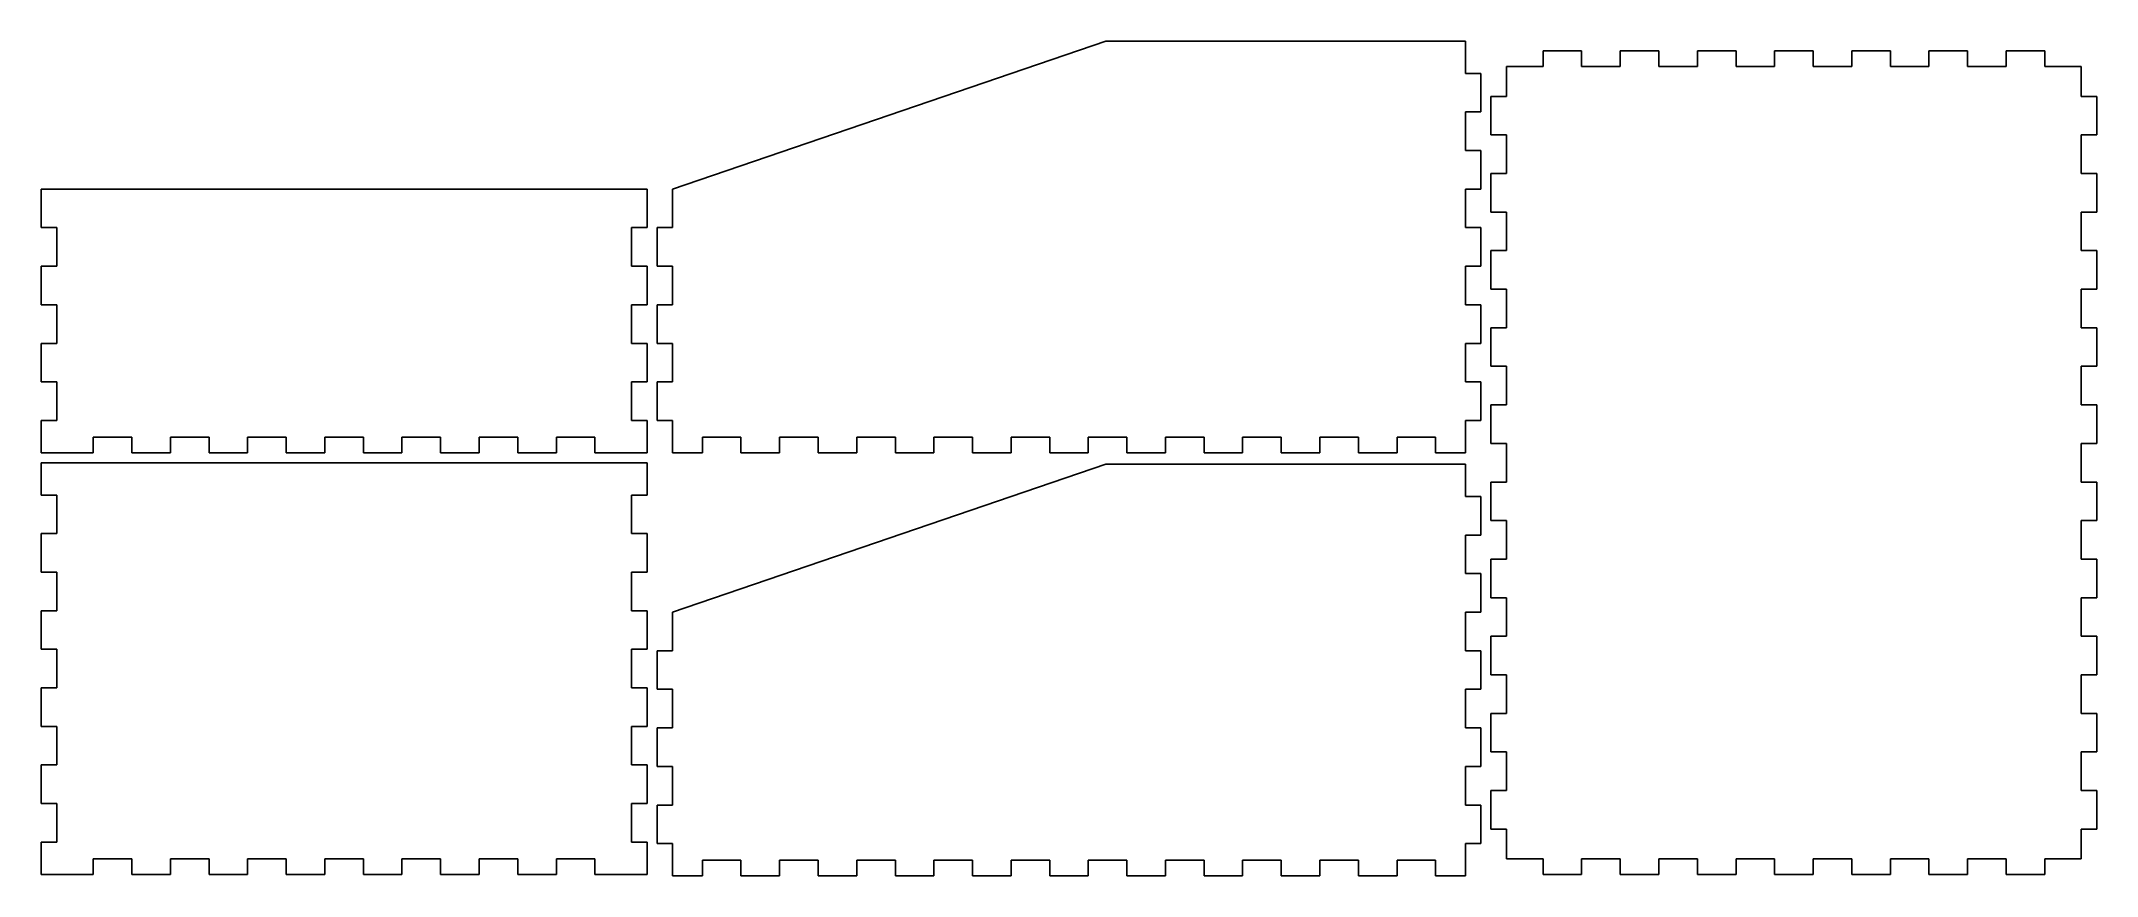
# Model space of a CAD drawing. Header units: inches. Extents: x 0 to 25.9, y 0.1 to 10.6.
import ezdxf

# ---------------------------------------------------------------- set-up
doc = ezdxf.new("R2010")
doc.units = ezdxf.units.IN
doc.header["$MEASUREMENT"] = 0
doc.layers.get('0').update_dxf_attribs({"linetype": 'CONTINUOUS'})
for name, color, linetype in [('back_outsideCutPath', 7, 'CONTINUOUS'), ('bottom_outsideCutPath', 7, 'CONTINUOUS'), ('front_outsideCutPath', 7, 'CONTINUOUS'), ('right_outsideCutPath', 7, 'CONTINUOUS')]:
    doc.layers.add(name, color=color, linetype=linetype)

msp = doc.modelspace()

# ---------------------------------------------------------------- linework, layer by layer
at = {"linetype": 'Continuous'}
for p, q in [((7.966, 8.775), (13.432, 10.644)), ((7.966, 3.436), (13.432, 5.304))]:
    msp.add_line(p, q, dxfattribs=at)
at = {"layer": 'back_outsideCutPath'}
for p, q in [((0, 8.775), (0, 8.289)), ((7.644, 8.775), (0, 8.775)), ((7.644, 8.289), (7.644, 8.775)), ((0, 8.289), (0.197, 8.289)), ((0.197, 8.289), (0.197, 7.802)), ((7.447, 7.802), (7.447, 8.289)), ((7.447, 8.289), (7.644, 8.289)), ((0.197, 7.802), (0, 7.802)), ((0, 7.802), (0, 7.315)), ((7.644, 7.802), (7.447, 7.802)), ((7.644, 7.315), (7.644, 7.802)), ((0, 7.315), (0.197, 7.315)), ((0.197, 7.315), (0.197, 6.828)), ((7.447, 6.828), (7.447, 7.315)), ((7.447, 7.315), (7.644, 7.315)), ((0.197, 6.828), (0, 6.828)), ((0, 6.828), (0, 6.342)), ((7.644, 6.828), (7.447, 6.828)), ((7.644, 6.342), (7.644, 6.828)), ((0, 6.342), (0.197, 6.342)), ((0.197, 6.342), (0.197, 5.855)), ((7.447, 5.855), (7.447, 6.342)), ((7.447, 6.342), (7.644, 6.342)), ((0.197, 5.855), (0, 5.855)), ((0, 5.855), (0, 5.447)), ((7.644, 5.855), (7.447, 5.855)), ((7.644, 5.447), (7.644, 5.855)), ((0, 5.447), (0.658, 5.447)), ((0.658, 5.447), (0.658, 5.644)), ((0.658, 5.644), (1.145, 5.644)), ((1.145, 5.644), (1.145, 5.447)), ((1.145, 5.447), (1.631, 5.447)), ((1.631, 5.447), (1.631, 5.644)), ((1.631, 5.644), (2.118, 5.644)), ((2.118, 5.644), (2.118, 5.447)), ((2.118, 5.447), (2.605, 5.447)), ((2.605, 5.447), (2.605, 5.644)), ((2.605, 5.644), (3.092, 5.644)), ((3.092, 5.644), (3.092, 5.447)), ((3.092, 5.447), (3.578, 5.447)), ((3.578, 5.447), (3.578, 5.644)), ((3.578, 5.644), (4.065, 5.644)), ((4.065, 5.644), (4.065, 5.447)), ((4.065, 5.447), (4.552, 5.447)), ((4.552, 5.447), (4.552, 5.644)), ((4.552, 5.644), (5.039, 5.644)), ((5.039, 5.644), (5.039, 5.447)), ((5.039, 5.447), (5.525, 5.447)), ((5.525, 5.447), (5.525, 5.644)), ((5.525, 5.644), (6.012, 5.644)), ((6.012, 5.644), (6.012, 5.447)), ((6.012, 5.447), (6.499, 5.447)), ((6.499, 5.447), (6.499, 5.644)), ((6.499, 5.644), (6.986, 5.644)), ((6.986, 5.644), (6.986, 5.447)), ((6.986, 5.447), (7.472, 5.447)), ((7.472, 5.447), (7.644, 5.447))]:
    msp.add_line(p, q, dxfattribs=at)
at = {"layer": 'bottom_outsideCutPath'}
for p, q in [((19.432, 10.519), (18.945, 10.519)), ((18.945, 10.519), (18.945, 10.322)), ((19.432, 10.322), (19.432, 10.519)), ((20.406, 10.519), (19.919, 10.519)), ((19.919, 10.519), (19.919, 10.322)), ((20.406, 10.322), (20.406, 10.519)), ((21.379, 10.519), (20.892, 10.519)), ((20.892, 10.519), (20.892, 10.322)), ((21.379, 10.322), (21.379, 10.519)), ((22.353, 10.519), (21.866, 10.519)), ((21.866, 10.519), (21.866, 10.322)), ((22.353, 10.322), (22.353, 10.519)), ((23.326, 10.519), (22.839, 10.519)), ((22.839, 10.519), (22.839, 10.322)), ((23.326, 10.322), (23.326, 10.519)), ((24.3, 10.519), (23.813, 10.519)), ((23.813, 10.519), (23.813, 10.322)), ((24.3, 10.322), (24.3, 10.519)), ((25.273, 10.519), (24.786, 10.519)), ((24.786, 10.519), (24.786, 10.322)), ((25.273, 10.322), (25.273, 10.519)), ((18.484, 10.322), (18.484, 9.946)), ((18.945, 10.322), (18.484, 10.322)), ((19.919, 10.322), (19.432, 10.322)), ((20.892, 10.322), (20.406, 10.322)), ((21.866, 10.322), (21.379, 10.322)), ((22.839, 10.322), (22.353, 10.322)), ((23.813, 10.322), (23.326, 10.322)), ((24.786, 10.322), (24.3, 10.322)), ((25.734, 10.322), (25.273, 10.322)), ((25.734, 9.946), (25.734, 10.322)), ((18.484, 9.946), (18.287, 9.946)), ((18.287, 9.946), (18.287, 9.459)), ((25.931, 9.946), (25.734, 9.946)), ((25.931, 9.459), (25.931, 9.946)), ((18.287, 9.459), (18.484, 9.459)), ((18.484, 9.459), (18.484, 8.972)), ((25.734, 8.972), (25.734, 9.459)), ((25.734, 9.459), (25.931, 9.459)), ((18.484, 8.972), (18.287, 8.972)), ((18.287, 8.972), (18.287, 8.486)), ((25.931, 8.972), (25.734, 8.972)), ((25.931, 8.486), (25.931, 8.972)), ((18.287, 8.486), (18.484, 8.486)), ((18.484, 8.486), (18.484, 7.999)), ((25.734, 7.999), (25.734, 8.486)), ((25.734, 8.486), (25.931, 8.486)), ((18.484, 7.999), (18.287, 7.999)), ((18.287, 7.999), (18.287, 7.512)), ((25.931, 7.999), (25.734, 7.999)), ((25.931, 7.512), (25.931, 7.999)), ((18.287, 7.512), (18.484, 7.512)), ((18.484, 7.512), (18.484, 7.025)), ((25.734, 7.025), (25.734, 7.512)), ((25.734, 7.512), (25.931, 7.512)), ((18.484, 7.025), (18.287, 7.025)), ((18.287, 7.025), (18.287, 6.539)), ((25.931, 7.025), (25.734, 7.025)), ((25.931, 6.539), (25.931, 7.025)), ((18.287, 6.539), (18.484, 6.539)), ((18.484, 6.539), (18.484, 6.052)), ((25.734, 6.052), (25.734, 6.539)), ((25.734, 6.539), (25.931, 6.539)), ((18.484, 6.052), (18.287, 6.052)), ((18.287, 6.052), (18.287, 5.565)), ((25.931, 6.052), (25.734, 6.052)), ((25.931, 5.565), (25.931, 6.052)), ((18.287, 5.565), (18.484, 5.565)), ((18.484, 5.565), (18.484, 5.078)), ((25.734, 5.078), (25.734, 5.565)), ((25.734, 5.565), (25.931, 5.565)), ((18.484, 5.078), (18.287, 5.078)), ((18.287, 5.078), (18.287, 4.592)), ((25.931, 5.078), (25.734, 5.078)), ((25.931, 4.592), (25.931, 5.078)), ((18.287, 4.592), (18.484, 4.592)), ((18.484, 4.592), (18.484, 4.105)), ((25.734, 4.105), (25.734, 4.592)), ((25.734, 4.592), (25.931, 4.592)), ((18.484, 4.105), (18.287, 4.105)), ((18.287, 4.105), (18.287, 3.618)), ((25.931, 4.105), (25.734, 4.105)), ((25.931, 3.618), (25.931, 4.105)), ((18.287, 3.618), (18.484, 3.618)), ((18.484, 3.618), (18.484, 3.131)), ((25.734, 3.131), (25.734, 3.618)), ((25.734, 3.618), (25.931, 3.618)), ((18.484, 3.131), (18.287, 3.131)), ((18.287, 3.131), (18.287, 2.645)), ((25.931, 3.131), (25.734, 3.131)), ((25.931, 2.645), (25.931, 3.131)), ((18.287, 2.645), (18.484, 2.645)), ((18.484, 2.645), (18.484, 2.158)), ((25.734, 2.158), (25.734, 2.645)), ((25.734, 2.645), (25.931, 2.645)), ((18.484, 2.158), (18.287, 2.158)), ((18.287, 2.158), (18.287, 1.671)), ((25.931, 2.158), (25.734, 2.158)), ((25.931, 1.671), (25.931, 2.158)), ((18.287, 1.671), (18.484, 1.671)), ((18.484, 1.671), (18.484, 1.184)), ((25.734, 1.184), (25.734, 1.671)), ((25.734, 1.671), (25.931, 1.671)), ((18.484, 1.184), (18.287, 1.184)), ((18.287, 1.184), (18.287, 0.698)), ((25.931, 1.184), (25.734, 1.184)), ((25.931, 0.698), (25.931, 1.184)), ((18.287, 0.698), (18.484, 0.698)), ((18.484, 0.698), (18.484, 0.322)), ((25.734, 0.322), (25.734, 0.698)), ((25.734, 0.698), (25.931, 0.698)), ((18.484, 0.322), (18.945, 0.322)), ((18.945, 0.322), (18.945, 0.125)), ((19.432, 0.125), (19.432, 0.322)), ((19.432, 0.322), (19.919, 0.322)), ((19.919, 0.322), (19.919, 0.125)), ((20.406, 0.125), (20.406, 0.322)), ((20.406, 0.322), (20.892, 0.322)), ((20.892, 0.322), (20.892, 0.125)), ((21.379, 0.125), (21.379, 0.322)), ((21.379, 0.322), (21.866, 0.322)), ((21.866, 0.322), (21.866, 0.125)), ((22.353, 0.125), (22.353, 0.322)), ((22.353, 0.322), (22.839, 0.322)), ((22.839, 0.322), (22.839, 0.125)), ((23.326, 0.125), (23.326, 0.322)), ((23.326, 0.322), (23.813, 0.322)), ((23.813, 0.322), (23.813, 0.125)), ((24.3, 0.125), (24.3, 0.322)), ((24.3, 0.322), (24.786, 0.322)), ((24.786, 0.322), (24.786, 0.125)), ((25.273, 0.125), (25.273, 0.322)), ((25.273, 0.322), (25.734, 0.322)), ((18.945, 0.125), (19.432, 0.125)), ((19.919, 0.125), (20.406, 0.125)), ((20.892, 0.125), (21.379, 0.125)), ((21.866, 0.125), (22.353, 0.125)), ((22.839, 0.125), (23.326, 0.125)), ((23.813, 0.125), (24.3, 0.125)), ((24.786, 0.125), (25.273, 0.125))]:
    msp.add_line(p, q, dxfattribs=at)
at = {"layer": 'front_outsideCutPath'}
for p, q in [((0, 5.322), (0, 4.914)), ((7.644, 5.322), (0, 5.322)), ((7.644, 4.914), (7.644, 5.322)), ((0, 4.914), (0.197, 4.914)), ((0.197, 4.914), (0.197, 4.427)), ((7.447, 4.427), (7.447, 4.914)), ((7.447, 4.914), (7.644, 4.914)), ((0.197, 4.427), (0, 4.427)), ((0, 4.427), (0, 3.94)), ((7.644, 4.427), (7.447, 4.427)), ((7.644, 3.94), (7.644, 4.427)), ((0, 3.94), (0.197, 3.94)), ((0.197, 3.94), (0.197, 3.454)), ((7.447, 3.454), (7.447, 3.94)), ((7.447, 3.94), (7.644, 3.94)), ((0.197, 3.454), (0, 3.454)), ((0, 3.454), (0, 2.967)), ((7.644, 3.454), (7.447, 3.454)), ((7.644, 2.967), (7.644, 3.454)), ((0, 2.967), (0.197, 2.967)), ((0.197, 2.967), (0.197, 2.48)), ((7.447, 2.48), (7.447, 2.967)), ((7.447, 2.967), (7.644, 2.967)), ((0.197, 2.48), (0, 2.48)), ((0, 2.48), (0, 1.993)), ((7.644, 2.48), (7.447, 2.48)), ((7.644, 1.993), (7.644, 2.48)), ((0, 1.993), (0.197, 1.993)), ((0.197, 1.993), (0.197, 1.507)), ((7.447, 1.507), (7.447, 1.993)), ((7.447, 1.993), (7.644, 1.993)), ((0.197, 1.507), (0, 1.507)), ((0, 1.507), (0, 1.02)), ((7.644, 1.507), (7.447, 1.507)), ((7.644, 1.02), (7.644, 1.507)), ((0, 1.02), (0.197, 1.02)), ((0.197, 1.02), (0.197, 0.533)), ((7.447, 0.533), (7.447, 1.02)), ((7.447, 1.02), (7.644, 1.02)), ((0.197, 0.533), (0, 0.533)), ((0, 0.533), (0, 0.125)), ((7.644, 0.533), (7.447, 0.533)), ((7.644, 0.125), (7.644, 0.533)), ((0.658, 0.125), (0.658, 0.322)), ((0.658, 0.322), (1.145, 0.322)), ((1.145, 0.322), (1.145, 0.125)), ((1.631, 0.125), (1.631, 0.322)), ((1.631, 0.322), (2.118, 0.322)), ((2.118, 0.322), (2.118, 0.125)), ((2.605, 0.125), (2.605, 0.322)), ((2.605, 0.322), (3.092, 0.322)), ((3.092, 0.322), (3.092, 0.125)), ((3.578, 0.125), (3.578, 0.322)), ((3.578, 0.322), (4.065, 0.322)), ((4.065, 0.322), (4.065, 0.125)), ((4.552, 0.125), (4.552, 0.322)), ((4.552, 0.322), (5.039, 0.322)), ((5.039, 0.322), (5.039, 0.125)), ((5.525, 0.125), (5.525, 0.322)), ((5.525, 0.322), (6.012, 0.322)), ((6.012, 0.322), (6.012, 0.125)), ((6.499, 0.125), (6.499, 0.322)), ((6.499, 0.322), (6.986, 0.322)), ((6.986, 0.322), (6.986, 0.125)), ((0, 0.125), (0.658, 0.125)), ((1.145, 0.125), (1.631, 0.125)), ((2.118, 0.125), (2.605, 0.125)), ((3.092, 0.125), (3.578, 0.125)), ((4.065, 0.125), (4.552, 0.125)), ((5.039, 0.125), (5.525, 0.125)), ((6.012, 0.125), (6.499, 0.125)), ((6.986, 0.125), (7.472, 0.125)), ((7.472, 0.125), (7.644, 0.125))]:
    msp.add_line(p, q, dxfattribs=at)
at = {"layer": 'right_outsideCutPath'}
for p, q in [((17.966, 10.644), (13.432, 10.644)), ((17.966, 10.236), (17.966, 10.644)), ((18.162, 10.236), (17.966, 10.236)), ((18.162, 9.749), (18.162, 10.236)), ((17.966, 9.262), (17.966, 9.749)), ((17.966, 9.749), (18.162, 9.749)), ((18.162, 9.262), (17.966, 9.262)), ((18.162, 8.775), (18.162, 9.262)), ((7.966, 8.775), (7.966, 8.289)), ((17.966, 8.289), (17.966, 8.775)), ((17.966, 8.775), (18.162, 8.775)), ((7.966, 8.289), (7.769, 8.289)), ((7.769, 8.289), (7.769, 7.802)), ((18.162, 8.289), (17.966, 8.289)), ((18.162, 7.802), (18.162, 8.289)), ((7.769, 7.802), (7.966, 7.802)), ((7.966, 7.802), (7.966, 7.315)), ((17.966, 7.315), (17.966, 7.802)), ((17.966, 7.802), (18.162, 7.802)), ((7.966, 7.315), (7.769, 7.315)), ((7.769, 7.315), (7.769, 6.828)), ((18.162, 7.315), (17.966, 7.315)), ((18.162, 6.828), (18.162, 7.315)), ((7.769, 6.828), (7.966, 6.828)), ((7.966, 6.828), (7.966, 6.342)), ((17.966, 6.342), (17.966, 6.828)), ((17.966, 6.828), (18.162, 6.828)), ((7.966, 6.342), (7.769, 6.342)), ((7.769, 6.342), (7.769, 5.855)), ((18.162, 6.342), (17.966, 6.342)), ((18.162, 5.855), (18.162, 6.342)), ((7.769, 5.855), (7.966, 5.855)), ((7.966, 5.855), (7.966, 5.447)), ((17.966, 5.447), (17.966, 5.855)), ((17.966, 5.855), (18.162, 5.855)), ((7.966, 5.447), (8.341, 5.447)), ((8.341, 5.447), (8.341, 5.644)), ((8.341, 5.644), (8.828, 5.644)), ((8.828, 5.644), (8.828, 5.447)), ((8.828, 5.447), (9.315, 5.447)), ((9.315, 5.447), (9.315, 5.644)), ((9.315, 5.644), (9.802, 5.644)), ((9.802, 5.644), (9.802, 5.447)), ((9.802, 5.447), (10.288, 5.447)), ((10.288, 5.447), (10.288, 5.644)), ((10.288, 5.644), (10.775, 5.644)), ((10.775, 5.644), (10.775, 5.447)), ((10.775, 5.447), (11.262, 5.447)), ((11.262, 5.447), (11.262, 5.644)), ((11.262, 5.644), (11.749, 5.644)), ((11.749, 5.644), (11.749, 5.447)), ((11.749, 5.447), (12.235, 5.447)), ((12.235, 5.447), (12.235, 5.644)), ((12.235, 5.644), (12.722, 5.644)), ((12.722, 5.644), (12.722, 5.447)), ((12.722, 5.447), (13.209, 5.447)), ((13.209, 5.447), (13.209, 5.644)), ((13.209, 5.644), (13.696, 5.644)), ((13.696, 5.644), (13.696, 5.447)), ((13.696, 5.447), (14.182, 5.447)), ((14.182, 5.447), (14.182, 5.644)), ((14.182, 5.644), (14.669, 5.644)), ((14.669, 5.644), (14.669, 5.447)), ((14.669, 5.447), (15.156, 5.447)), ((15.156, 5.447), (15.156, 5.644)), ((15.156, 5.644), (15.643, 5.644)), ((15.643, 5.644), (15.643, 5.447)), ((15.643, 5.447), (16.129, 5.447)), ((16.129, 5.447), (16.129, 5.644)), ((16.129, 5.644), (16.616, 5.644)), ((16.616, 5.644), (16.616, 5.447)), ((16.616, 5.447), (17.103, 5.447)), ((17.103, 5.447), (17.103, 5.644)), ((17.103, 5.644), (17.59, 5.644)), ((17.59, 5.644), (17.59, 5.447)), ((17.59, 5.447), (17.966, 5.447)), ((17.966, 5.304), (13.432, 5.304)), ((17.966, 4.896), (17.966, 5.304)), ((18.162, 4.896), (17.966, 4.896)), ((18.162, 4.409), (18.162, 4.896)), ((17.966, 3.922), (17.966, 4.409)), ((17.966, 4.409), (18.162, 4.409)), ((18.162, 3.922), (17.966, 3.922)), ((18.162, 3.436), (18.162, 3.922)), ((7.966, 3.436), (7.966, 2.949)), ((17.966, 2.949), (17.966, 3.436)), ((17.966, 3.436), (18.162, 3.436)), ((7.966, 2.949), (7.769, 2.949)), ((7.769, 2.949), (7.769, 2.462)), ((18.162, 2.949), (17.966, 2.949)), ((18.162, 2.462), (18.162, 2.949)), ((7.769, 2.462), (7.966, 2.462)), ((7.966, 2.462), (7.966, 1.975)), ((17.966, 1.975), (17.966, 2.462)), ((17.966, 2.462), (18.162, 2.462)), ((7.966, 1.975), (7.769, 1.975)), ((7.769, 1.975), (7.769, 1.489)), ((18.162, 1.975), (17.966, 1.975)), ((18.162, 1.489), (18.162, 1.975)), ((7.769, 1.489), (7.966, 1.489)), ((7.966, 1.489), (7.966, 1.002)), ((17.966, 1.002), (17.966, 1.489)), ((17.966, 1.489), (18.162, 1.489)), ((7.966, 1.002), (7.769, 1.002)), ((7.769, 1.002), (7.769, 0.515)), ((18.162, 1.002), (17.966, 1.002)), ((18.162, 0.515), (18.162, 1.002)), ((7.769, 0.515), (7.966, 0.515)), ((7.966, 0.515), (7.966, 0.107)), ((8.341, 0.107), (8.341, 0.304)), ((8.341, 0.304), (8.828, 0.304)), ((8.828, 0.304), (8.828, 0.107)), ((9.315, 0.107), (9.315, 0.304)), ((9.315, 0.304), (9.802, 0.304)), ((9.802, 0.304), (9.802, 0.107)), ((10.288, 0.107), (10.288, 0.304)), ((10.288, 0.304), (10.775, 0.304)), ((10.775, 0.304), (10.775, 0.107)), ((11.262, 0.107), (11.262, 0.304)), ((11.262, 0.304), (11.749, 0.304)), ((11.749, 0.304), (11.749, 0.107)), ((12.235, 0.107), (12.235, 0.304)), ((12.235, 0.304), (12.722, 0.304)), ((12.722, 0.304), (12.722, 0.107)), ((13.209, 0.107), (13.209, 0.304)), ((13.209, 0.304), (13.696, 0.304)), ((13.696, 0.304), (13.696, 0.107)), ((14.182, 0.107), (14.182, 0.304)), ((14.182, 0.304), (14.669, 0.304)), ((14.669, 0.304), (14.669, 0.107)), ((15.156, 0.107), (15.156, 0.304)), ((15.156, 0.304), (15.643, 0.304)), ((15.643, 0.304), (15.643, 0.107)), ((16.129, 0.107), (16.129, 0.304)), ((16.129, 0.304), (16.616, 0.304)), ((16.616, 0.304), (16.616, 0.107)), ((17.103, 0.107), (17.103, 0.304)), ((17.103, 0.304), (17.59, 0.304)), ((17.59, 0.304), (17.59, 0.107)), ((17.966, 0.107), (17.966, 0.515)), ((17.966, 0.515), (18.162, 0.515)), ((7.966, 0.107), (8.341, 0.107)), ((8.828, 0.107), (9.315, 0.107)), ((9.802, 0.107), (10.288, 0.107)), ((10.775, 0.107), (11.262, 0.107)), ((11.749, 0.107), (12.235, 0.107)), ((12.722, 0.107), (13.209, 0.107)), ((13.696, 0.107), (14.182, 0.107)), ((14.669, 0.107), (15.156, 0.107)), ((15.643, 0.107), (16.129, 0.107)), ((16.616, 0.107), (17.103, 0.107)), ((17.59, 0.107), (17.966, 0.107))]:
    msp.add_line(p, q, dxfattribs=at)

doc.saveas('drawing.dxf')
